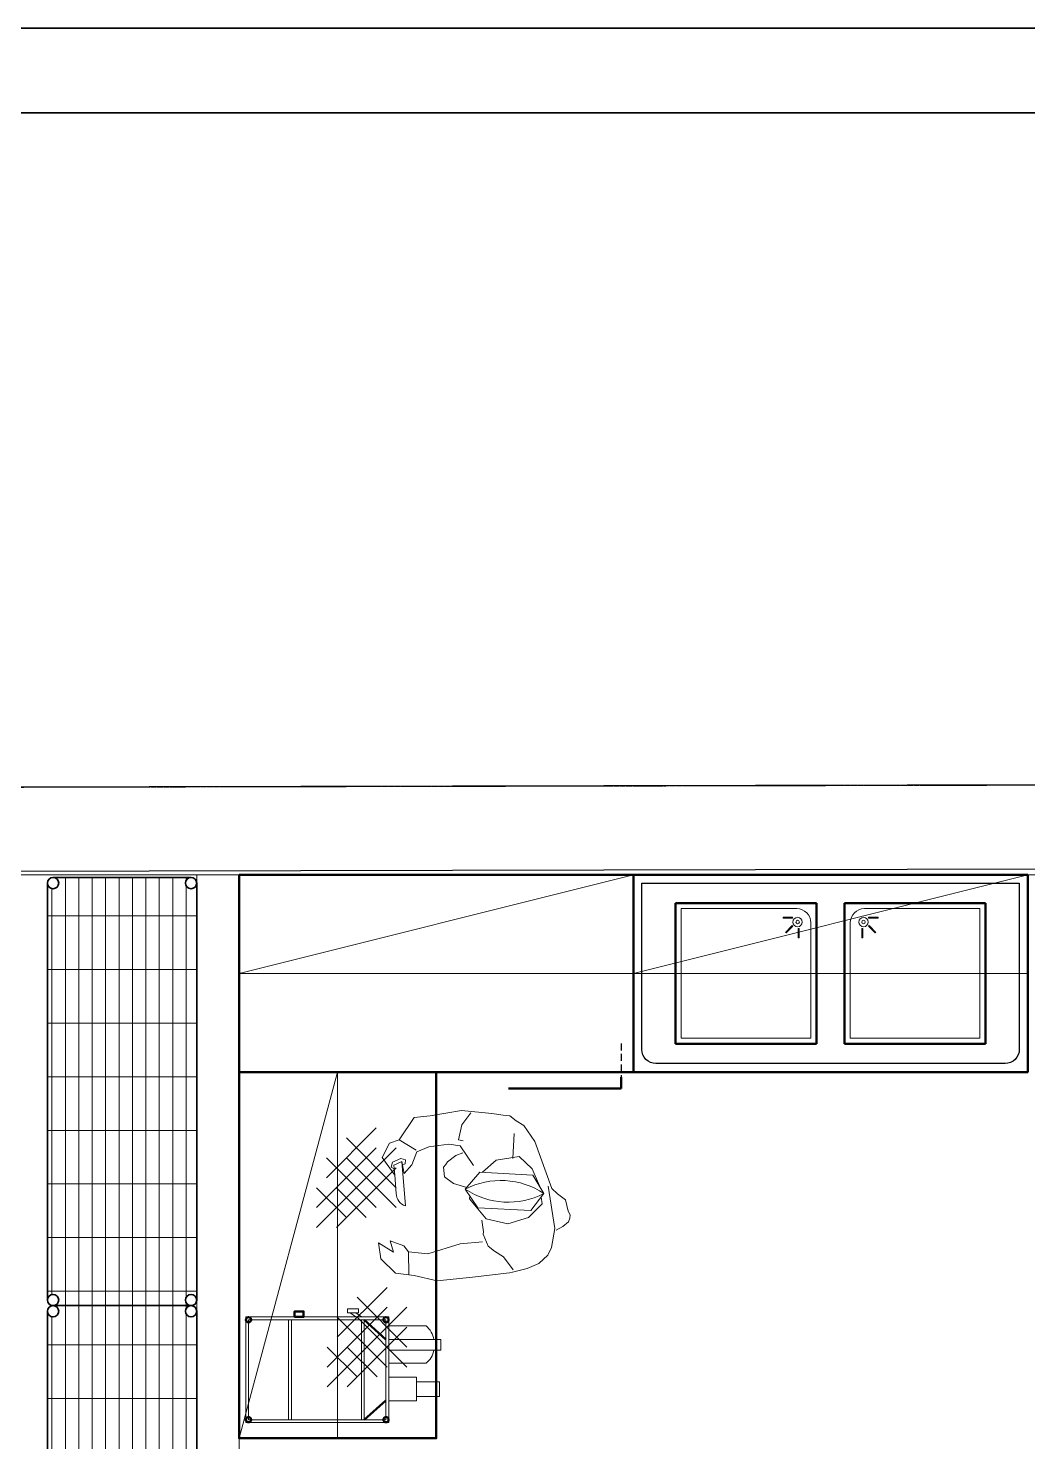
# Model space of a CAD drawing. Header units: inches. Extents: x 33469 to 138684, y -86444 to -29699.
# Drawn here: x 77168 to 77523, y -40827 to -40325 of the extents above; entities that cross this region are included whole.
import ezdxf

# ---------------------------------------------------------------- set-up
doc = ezdxf.new("R2010")
doc.units = ezdxf.units.IN
doc.header["$MEASUREMENT"] = 0
doc.linetypes.add('275L00RS-A$0$CENTER2', pattern=[1.125, 0.75, -0.125, 0.125, -0.125])
doc.linetypes.add('DASHED', pattern=[0.75, 0.5, -0.25])
doc.layers.get('0').update_dxf_attribs({"lineweight": 9})
for name, color, linetype, lineweight in [('-DWG_ANA', 7, 'Continuous', 50), ('-DWG_DETAY1', 7, 'Continuous', 25), ('-DWG_DETAY2', 7, 'Continuous', 15), ('2d-yazı', 255, 'Continuous', 20), ('CİHAZ', 7, 'Continuous', 15), ('KAPı', 7, 'Continuous', 5), ('PAFTA', 251, 'Continuous', 35), ('PLAN', 253, 'Continuous', 15), ('TEFRIS', 251, 'Continuous', 5)]:
    doc.layers.add(name, color=color, linetype=linetype, lineweight=lineweight)
doc.layers.add('0-CSX-CSX', color=14, linetype='275L00RS-A$0$CENTER2')
doc.layers.add('2-SPS-RCN', color=2, linetype='Continuous')

# ---------------------------------------------------------------- blocks, each defined once
blk = doc.blocks.new('0460')
at = {"layer": 'KAPı'}
h = blk.add_hatch(dxfattribs=at)
h.set_pattern_fill('GRATE', color=4, scale=6, style=0)
h.set_pattern_definition([(0, (8337.18, -1305.273), (0, 4.7625), []), (90, (8337.18, -1305.273), (-19.05, 1e-15), [])])
h.paths.add_polyline_path([(6813.46, 3752, -0.414214), (6815.46, 3750, -1), (6811.46, 3750), (6811.46, 3701, -1), (6815.46, 3701, -0.414214), (6813.46, 3699), (6961.46, 3699, -0.414214), (6959.46, 3701, -1), (6963.46, 3701), (6963.46, 3750, -1), (6959.46, 3750, -0.414214), (6961.46, 3752)])
at = {"layer": 'CİHAZ', "color": 6, "lineweight": 35}
for points in [[(6811.46, 3750), (6811.46, 3701)], [(6961.46, 3752), (6813.46, 3752)], [(6963.46, 3701), (6963.46, 3750)], [(6813.46, 3699), (6961.46, 3699)]]:
    blk.add_lwpolyline(points, dxfattribs=at)
for centre in [(6813.46, 3750), (6961.46, 3750), (6813.46, 3701), (6961.46, 3701)]:
    blk.add_circle(centre, 2, dxfattribs=at)
blk = doc.blocks.new('0110')
at = {"layer": '-DWG_ANA', "color": 6, "lineweight": 50}
blk.add_lwpolyline([(9328.64, 2246.96), (9328.64, 2316.96), (9468.64, 2316.96), (9468.64, 2246.96)], close=True, dxfattribs=at)
at = {"layer": '-DWG_DETAY1', "color": 6}
blk.add_lwpolyline([(9331.64, 2254.96), (9331.64, 2313.96), (9465.64, 2313.96), (9465.64, 2254.96, -0.414214), (9460.64, 2249.96), (9336.64, 2249.96, -0.414214)], format="xyb", close=True, dxfattribs=at)
at = {"layer": 'CİHAZ', "lineweight": 50}
for p, q in [((9343.64, 2306.96), (9393.64, 2306.96)), ((9343.64, 2256.96), (9343.64, 2306.96)), ((9393.64, 2306.96), (9393.64, 2256.96)), ((9453.64, 2306.96), (9403.64, 2306.96)), ((9403.64, 2306.96), (9403.64, 2256.96)), ((9453.64, 2256.96), (9453.64, 2306.96)), ((9393.64, 2256.96), (9343.64, 2256.96)), ((9403.64, 2256.96), (9453.64, 2256.96))]:
    blk.add_line(p, q, dxfattribs=at)
at = {"layer": 'CİHAZ'}
for p, q in [((9345.64, 2304.96), (9386.64, 2304.96)), ((9345.64, 2258.96), (9345.64, 2304.96)), ((9451.64, 2304.96), (9410.64, 2304.96)), ((9451.64, 2258.96), (9451.64, 2304.96)), ((9391.64, 2299.96), (9391.64, 2258.96)), ((9405.64, 2299.96), (9405.64, 2258.96)), ((9391.64, 2258.96), (9345.64, 2258.96)), ((9405.64, 2258.96), (9451.64, 2258.96))]:
    blk.add_line(p, q, dxfattribs=at)
for centre, start, end in [((9386.64, 2299.96), 0, 90), ((9410.64, 2299.96), 90, 180)]:
    blk.add_arc(centre, 5, start, end, dxfattribs=at)
at = {"layer": 'KAPı'}
for points in [[(9381.78, 2301.92), (9381.78, 2301.6), (9385.13, 2301.6), (9385.13, 2301.92)], [(9382.62, 2296.55), (9382.84, 2296.33), (9385.21, 2298.69), (9384.98, 2298.92)], [(9414.67, 2296.55), (9414.44, 2296.33), (9412.07, 2298.69), (9412.3, 2298.92)], [(9415.5, 2301.92), (9415.5, 2301.6), (9412.15, 2301.6), (9412.15, 2301.92)], [(9387.48, 2297.94), (9387.17, 2297.94), (9387.17, 2294.59), (9387.48, 2294.59)], [(9409.8, 2297.94), (9410.11, 2297.94), (9410.11, 2294.59), (9409.8, 2294.59)]]:
    blk.add_lwpolyline(points, close=True, dxfattribs=at)
for centre, radius in [((9386.94, 2300.22), 1.67), ((9386.94, 2300.22), 0.617), ((9410.34, 2300.22), 1.67), ((9410.34, 2300.22), 0.617)]:
    blk.add_circle(centre, radius, dxfattribs=at)
blk = doc.blocks.new('T_PC')
at = {"layer": '-DWG_DETAY2', "color": 0}
for points in [[(27.93, 27.07), (45.61, 44.75)], [(35, 41.21), (52.68, 23.54)], [(24.39, 9.39), (52.68, 37.68)], [(24.39, 16.46), (45.61, 37.68)], [(27.93, 34.14), (45.61, 16.46)], [(31.46, 9.39), (52.68, 30.61)], [(35, 34.14), (52.68, 16.46)], [(24.39, 23.54), (35, 12.93)], [(31.46, 23.54), (42.07, 12.93)]]:
    blk.add_lwpolyline(points, dxfattribs=at)
blk = doc.blocks.new('019')
at = {"layer": '-DWG_ANA', "color": 6}
for p, q in [((11224.38, 3432.71), (11231.17, 3424.97)), ((11252.8, 3424.97), (11259.86, 3432.71))]:
    blk.add_line(p, q, dxfattribs=at)
blk.add_lwpolyline([(11260.86, 3457.4), (11262.8, 3457.4), (11262.8, 3454.25), (11260.86, 3454.25)], close=True, dxfattribs=at)
for centre in [(11224.38, 3473.76), (11259.86, 3473.76), (11224.38, 3424.97), (11259.86, 3424.97)]:
    blk.add_circle(centre, 0.932, dxfattribs=at)
at = {"layer": 'CİHAZ', "color": 76}
for p, q in [((11223.38, 3423.97), (11223.38, 3474.76)), ((11223.38, 3474.76), (11260.86, 3474.76)), ((11224.38, 3424.97), (11224.38, 3473.76)), ((11224.38, 3473.76), (11259.86, 3473.76)), ((11259.86, 3473.76), (11259.86, 3424.97)), ((11260.86, 3474.76), (11260.86, 3423.97)), ((11260.86, 3423.97), (11223.38, 3423.97)), ((11259.86, 3424.97), (11224.38, 3424.97)), ((11231.05, 3414.18), (11231.05, 3424.01)), ((11239.49, 3424.01), (11239.49, 3414.18)), ((11244.42, 3410.72), (11244.42, 3424.01)), ((11249.11, 3423.97), (11249.11, 3405.48)), ((11252.8, 3405.48), (11252.8, 3423.97)), ((11257.73, 3424.01), (11257.73, 3410.72)), ((11231.05, 3414.18), (11239.49, 3414.18)), ((11232.67, 3414.17), (11232.67, 3406.01)), ((11237.85, 3406.01), (11237.85, 3414.17)), ((11232.67, 3406.01), (11237.85, 3406.01)), ((11249.11, 3405.48), (11252.8, 3405.48))]:
    blk.add_line(p, q, dxfattribs=at)
at = {"layer": 'CİHAZ', "color": 6}
for p, q in [((11224.38, 3459.53), (11259.86, 3459.53)), ((11224.38, 3458.53), (11259.86, 3458.53)), ((11262.34, 3437.69), (11260.86, 3435.71)), ((11262.34, 3438.69), (11263.74, 3438.69)), ((11262.34, 3434.69), (11262.34, 3438.69)), ((11263.74, 3438.69), (11263.74, 3434.69)), ((11224.38, 3433.71), (11259.86, 3433.71)), ((11224.38, 3432.71), (11259.86, 3432.71)), ((11260.86, 3433.71), (11262.34, 3435.69)), ((11263.74, 3434.69), (11262.34, 3434.69))]:
    blk.add_line(p, q, dxfattribs=at)
at = {"layer": 'CİHAZ'}
blk.add_line((11260.86, 3427.97), (11260.86, 3425.97), dxfattribs=at)
at = {"layer": 'CİHAZ', "color": 76}
for centre, radius, start, end in [((11250.31, 3415.3), 7.46, 217.8621, 260.6865), ((11251.43, 3416.22), 8.37, 279.4006, 318.8825)]:
    blk.add_arc(centre, radius, start, end, dxfattribs=at)
blk = doc.blocks.new('A$C0A4049DE')
for p, q in [((1.24, 59.62), (5.84, 65.35)), ((5.84, 65.35), (11.39, 66.7)), ((11.39, 66.7), (8.68, 61.07)), ((35.89, 63.34), (41.73, 68.34)), ((41.73, 68.34), (46.99, 66.28)), ((46.99, 66.28), (48.47, 62.94)), ((8.68, 61.07), (12.48, 62.6)), ((12.48, 62.6), (11.22, 57.7)), ((40.98, 61.3), (25.46, 58.42)), ((35.89, 63.34), (29.48, 62.15)), ((39.37, 63.99), (35.89, 63.34)), ((36.76, 60.1), (40.98, 61.3)), ((38.1, 63.75), (38.62, 64.86)), ((38.62, 64.86), (40.36, 64.52)), ((40.98, 61.3), (39.37, 63.99)), ((40.21, 60.09), (39.65, 61.06)), ((40.36, 64.52), (42.05, 61.7)), ((42.05, 61.7), (41.63, 60.01)), ((48.47, 62.94), (45.48, 56.67)), ((56.96, 58.46), (48.47, 62.94)), ((1.13, 52.95), (1.24, 59.62)), ((9.33, 55.74), (1.16, 54.82)), ((9.26, 48.95), (9.33, 55.74)), ((11.22, 57.7), (9.33, 55.74)), ((40.08, 57.6), (36.76, 60.1)), ((44.94, 56.35), (40.08, 57.6)), ((41.63, 60.01), (40.21, 60.09)), ((47.12, 52.32), (44.94, 56.35)), ((58.07, 52.87), (56.96, 58.46)), ((0, 44.6), (1.13, 52.95)), ((48.71, 45.3), (47.12, 52.32)), ((61.01, 41.93), (58.07, 52.87)), ((13.87, 37.79), (9.26, 48.95)), ((35.04, 42.23), (37.04, 45.69)), ((37.04, 45.69), (40.37, 46.43)), ((40.37, 46.43), (41.45, 45.61)), ((41.45, 45.61), (42.4, 45.14)), ((48.5, 41.25), (48.71, 45.3)), ((2.59, 32.35), (0, 44.6)), ((34.07, 37.44), (35.04, 42.23)), ((41.99, 35.84), (48.5, 41.25)), ((42.4, 45.14), (44.92, 42.41)), ((44.92, 42.41), (46.13, 40.04)), ((50.64, 41.98), (50.42, 40.31)), ((56.01, 41.42), (50.64, 41.98)), ((60.55, 38.59), (56.01, 41.42)), ((61.08, 31.21), (61.01, 41.93)), ((15.35, 29.94), (13.87, 37.79)), ((23.67, 29.51), (30.13, 36.06)), ((27.29, 32.79), (33.39, 37.92)), ((30.13, 36.06), (31.18, 36.06)), ((39.91, 33.33), (33.39, 37.92)), ((5.42, 19.39), (2.59, 32.35)), ((18.92, 29.96), (22.97, 30.94)), ((28.1, 14.01), (27.29, 32.79)), ((40.72, 14.55), (39.91, 33.33)), ((39.95, 32.37), (44.68, 27.98)), ((60.87, 27.16), (61.08, 31.21)), ((10.88, 22.04), (12.52, 25.39)), ((12.52, 25.39), (14.05, 27.9)), ((14.05, 27.9), (18.09, 30.08)), ((18.09, 30.08), (18.92, 29.96)), ((22.61, 21.69), (23.67, 29.51)), ((44.68, 27.98), (46.78, 20)), ((60.89, 24.78), (60.87, 27.16)), ((6.62, 18.2), (10.88, 22.04)), ((25.63, 14.65), (22.61, 21.69)), ((54.79, 22.54), (45.9, 22.16)), ((57.95, 19.4), (59.36, 22.27)), ((59.36, 22.27), (60.89, 24.78)), ((5.78, 18.32), (5.42, 19.39)), ((7.49, 13.33), (5.78, 18.32)), ((46.78, 20), (42.91, 14.96)), ((52.68, 15.03), (57.95, 19.4)), ((9.66, 9.29), (7.49, 13.33)), ((30.87, 10.23), (25.63, 14.65)), ((34.6, 9.98), (28.1, 14.01)), ((33.26, 10.81), (30.87, 10.23)), ((34.6, 9.98), (40.72, 14.55)), ((36.59, 7.34), (52.68, 15.03)), ((37.17, 11.76), (36.89, 11.69)), ((42.91, 14.96), (37.17, 11.76)), ((13.01, 6.45), (9.66, 9.29)), ((15.76, 5.4), (13.01, 6.45)), ((22.67, 4.97), (15.76, 5.4)), ((37.3, 8.77), (22.67, 4.97)), ((33.17, 2.19), (34.94, 5.18)), ((34.94, 5.18), (36.59, 7.34)), ((22.08, 4.37), (23.65, 2.12)), ((23.65, 2.12), (25.44, 0.35)), ((25.44, 0.35), (26.76, 0)), ((26.76, 0), (27.95, 0.01)), ((27.95, 0.01), (29.25, 0.85)), ((29.25, 0.85), (33.17, 2.19))]:
    blk.add_line(p, q)
at = {"extrusion": (0, 0, -1)}
for centre, major_axis, start_param, end_param in [((29.85, 57.72), (3.14, 3.14), 4.083974, 5.414108), ((57.75, 24.98), (19.51, 19.51), 3.352159, 4.41552), ((10.24, 22.92), (19.51, 19.51), 0.210566, 1.273927)]:
    blk.add_ellipse(centre, major_axis=major_axis, ratio=1, start_param=start_param, end_param=end_param, dxfattribs=at)

msp = doc.modelspace()

# ---------------------------------------------------------------- linework, layer by layer
at = {"layer": '-DWG_ANA', "color": 6}
for p, q in [((77378.78, -40697.688, 0), (77378.78, -40701.688, 0)), ((77378.78, -40701.688, 0), (77338.78, -40701.688, 0))]:
    msp.add_line(p, q, dxfattribs=at)
at = {"layer": '-DWG_ANA', "color": 6, "lineweight": 50, "elevation": 0}
for points in [[(77243.08, -40625.865), (77383.08, -40625.865), (77383.08, -40695.865), (77243.08, -40695.865)], [(77313.08, -40695.865), (77313.08, -40825.865), (77243.08, -40825.865), (77243.08, -40695.865)]]:
    msp.add_lwpolyline(points, close=True, dxfattribs=at)
at = {"layer": '-DWG_DETAY1', "color": 6, "linetype": 'DASHED', "ltscale": 5}
msp.add_line((77378.78, -40685.688, 0), (77378.78, -40697.688, 0), dxfattribs=at)
at = {"layer": '0-CSX-CSX', "lineweight": -3}
msp.add_line((76636.842, -40595.79, 0), (78187.122, -40592.566, 0), dxfattribs=at)
at = {"layer": '2-SPS-RCN'}
for p, q in [((78187.122, -40592.566, 0), (76636.842, -40595.79, 0)), ((78133.104, -40622.407, 0), (76652.282, -40625.874, 0))]:
    msp.add_line(p, q, dxfattribs=at)
at = {"layer": '2d-yazı', "color": 1, "linetype": 'ByBlock', "ltscale": 3}
for p, q in [((76988.08, -40625.882, 0), (78113.088, -40625.854, 0)), ((77228.08, -40625.882, 0), (77228.08, -41160.882, 0)), ((77243.08, -40625.882, 0), (77243.08, -41175.882, 0))]:
    msp.add_line(p, q, dxfattribs=at)
at = {"layer": '2d-yazı', "color": 6, "linetype": 'ByBlock', "ltscale": 3}
for p, q in [((77243.08, -40660.865, 0), (77383.08, -40625.882, 0)), ((77383.08, -40660.865, 0), (77523.08, -40625.868, 0)), ((77243.08, -40825.865, 0), (77278.08, -40695.865, 0))]:
    msp.add_line(p, q, dxfattribs=at)
at = {"layer": '2d-yazı', "color": 6, "linetype": 'ByBlock', "ltscale": 3, "elevation": 0}
for points in [[(77243.08, -40625.882), (77383.08, -40625.882), (77383.08, -40660.865), (77243.08, -40660.865)], [(77383.08, -40625.882), (77523.08, -40625.882), (77523.08, -40660.868), (77383.08, -40660.868)], [(77243.08, -40825.865), (77278.08, -40825.865), (77278.08, -40695.865), (77243.08, -40695.865)]]:
    msp.add_lwpolyline(points, close=True, dxfattribs=at)
at = {"layer": 'PAFTA', "color": 3}
for points in [[(76391.255, -44261.835), (82254.845, -44261.835), (82254.845, -40325.355), (76391.255, -40325.355)], [(76421.255, -44231.835), (82224.845, -44231.835), (82224.845, -40355.355), (76421.255, -40355.355)]]:
    msp.add_lwpolyline(points, close=True, dxfattribs=at)

# ---------------------------------------------------------------- block references
at = {"layer": '-DWG_ANA', "color": 0}
msp.add_blockref('0110', (68054.44, -42942.83, 0), dxfattribs=at)
at = {"layer": '-DWG_ANA', "color": 0, "rotation": 90}
for name, p in [('0460', (80927.082, -47590.259, 0)), ('0460', (80927.082, -47742.259, 0)), ('019', (80720.223, -52043.662, 0))]:
    msp.add_blockref(name, p, dxfattribs=at)
at = {"layer": 'PLAN', "color": 3, "linetype": 'Continuous'}
for p in [(77246.198, -40760.464, 0), (77250.033, -40817.044, 0)]:
    msp.add_blockref('T_PC', p, dxfattribs=at)
at = {"layer": 'TEFRIS', "lineweight": -2, "rotation": 84.37226096409508}
msp.add_blockref('A$C0A4049DE', (77357.862, -40774.4, 0), dxfattribs=at)

doc.saveas('drawing.dxf')
